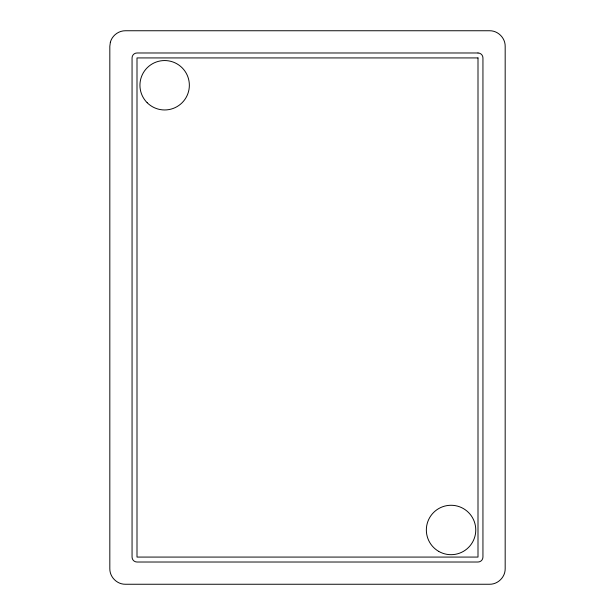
<?xml version="1.0" encoding="UTF-8"?>
<svg xmlns="http://www.w3.org/2000/svg" width="615" height="615" viewBox="0 0 615 615"><rect width="100%" height="100%" fill="white"/><g stroke="black" fill="none" stroke-linecap="round" stroke-linejoin="round"><path stroke-width="0.92" d="M110.354 42.289L109.824 46.317L109.824 568.683C109.67 577.031 117.042 584.404 125.383 584.25L489.617 584.25C497.958 584.404 505.33 577.031 505.176 568.683L505.176 46.317C505.33 37.969 497.958 30.596 489.617 30.75L125.383 30.75C118.503 30.696 112.061 35.624 110.354 42.289M478.001 52.982L136.999 52.982A4.943 4.943 0 0 0 132.056 57.925L132.056 557.075A4.943 4.943 0 0 0 136.999 562.018L478.001 562.018A4.943 4.943 0 0 0 482.944 557.075L482.944 57.925A4.943 4.943 0 0 0 478.001 52.982M478.001 57.925L136.999 57.925L136.999 557.075L478.001 557.075L478.001 57.925M147.177 102.728A24.708 24.708 0 0 0 188.513 91.65A24.708 24.708 0 0 0 158.247 61.392A24.708 24.708 0 0 0 147.177 102.728M438.703 551.378A24.708 24.708 0 0 0 475.764 529.984A24.708 24.708 0 0 0 438.703 508.582A24.708 24.708 0 0 0 438.703 551.378"/></g></svg>
